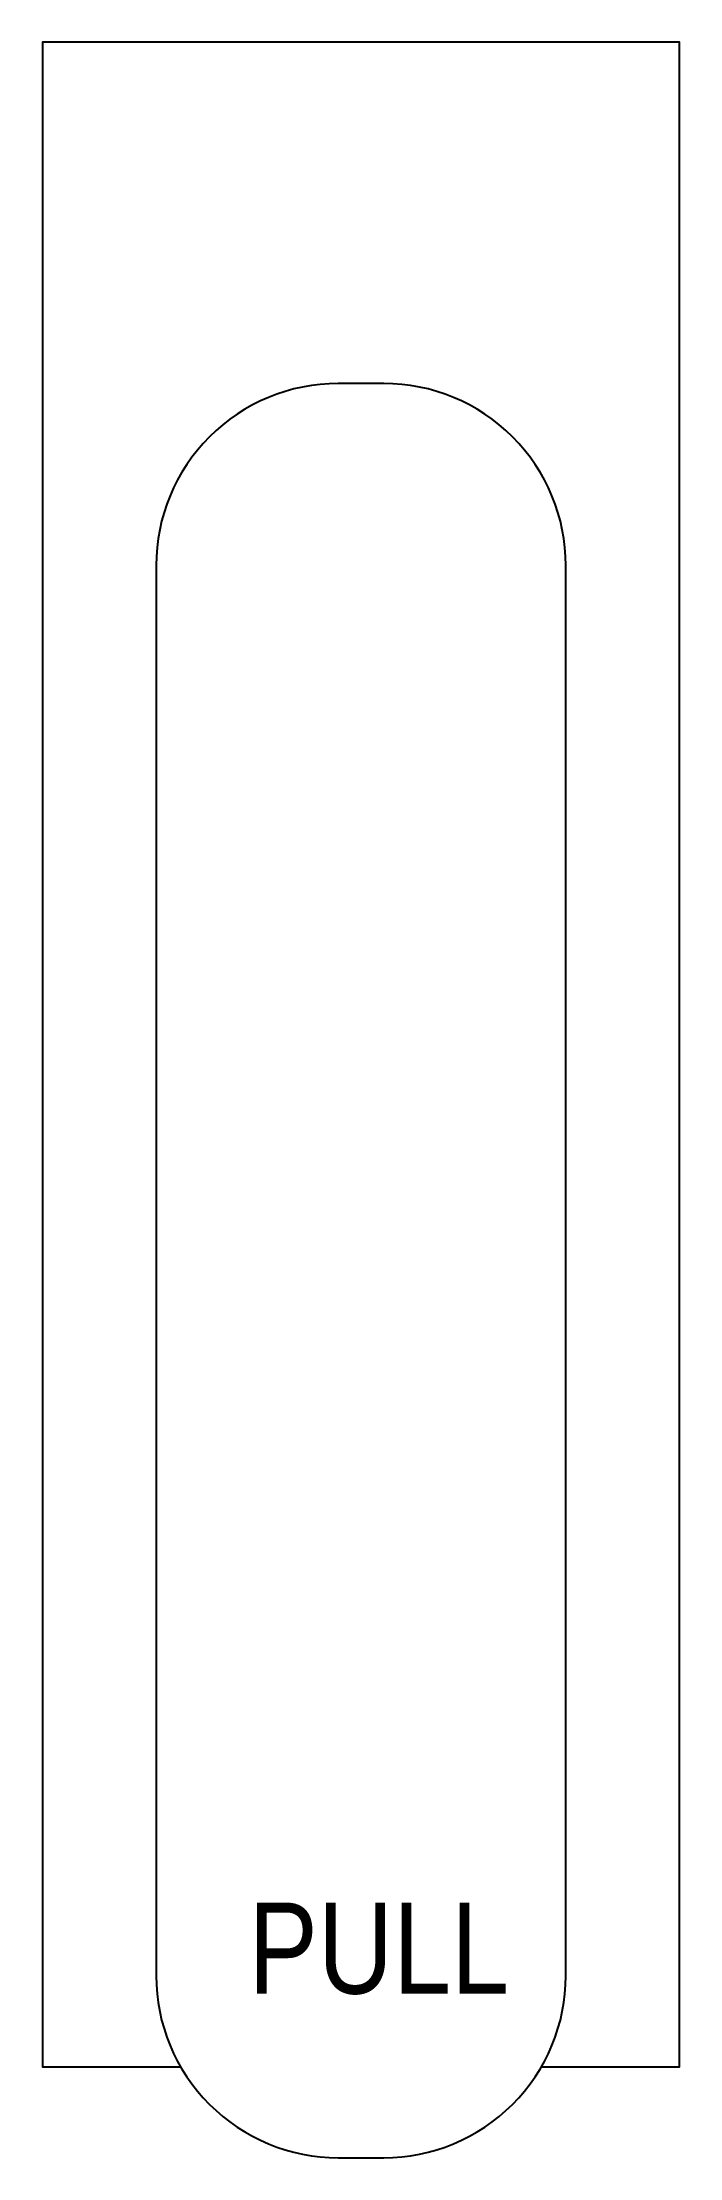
# Model space of a CAD drawing. Header units: millimetres. Extents: x 0 to 28, y 0 to 93.
import ezdxf

# ---------------------------------------------------------------- set-up
doc = ezdxf.new("R2010")
doc.units = ezdxf.units.MM
for name, color, linetype in [('CONDUCTOR', 7, 'Continuous'), ('DIM', 96, 'Continuous'), ('THIET BI DIEN', 5, 'Continuous')]:
    doc.layers.add(name, color=color, linetype=linetype)
doc.styles.add('VNI-HELVE-CONDENSEN', font='txt')

# ---------------------------------------------------------------- blocks, each defined once
blk = doc.blocks.new('TV-KB2')
at = {"layer": 'DIM', "color": 7}
blk.add_lwpolyline([(13, -48.5), (15, -48.5, 0.414214), (23, -40.5), (23, 21.5, 0.414214), (15, 29.5), (13, 29.5, 0.414214), (5, 21.5), (5, -40.5, 0.414214)], format="xyb", close=True, dxfattribs=at)
at = {"layer": 'THIET BI DIEN', "ltscale": 15}
blk.add_lwpolyline([(21.928, -44.5), (28, -44.5), (28, 44.5), (0, 44.5), (0, -44.5), (6.072, -44.5)], dxfattribs=at)
at = {"layer": 'CONDUCTOR', "color": 1, "style": 'VNI-HELVE-CONDENSEN'}
blk.add_text('PULL', height=4, dxfattribs=at).set_placement((9.05, -41.288))

msp = doc.modelspace()

# ---------------------------------------------------------------- block references
msp.add_blockref('TV-KB2', (0, 48.5))

doc.saveas('drawing.dxf')
